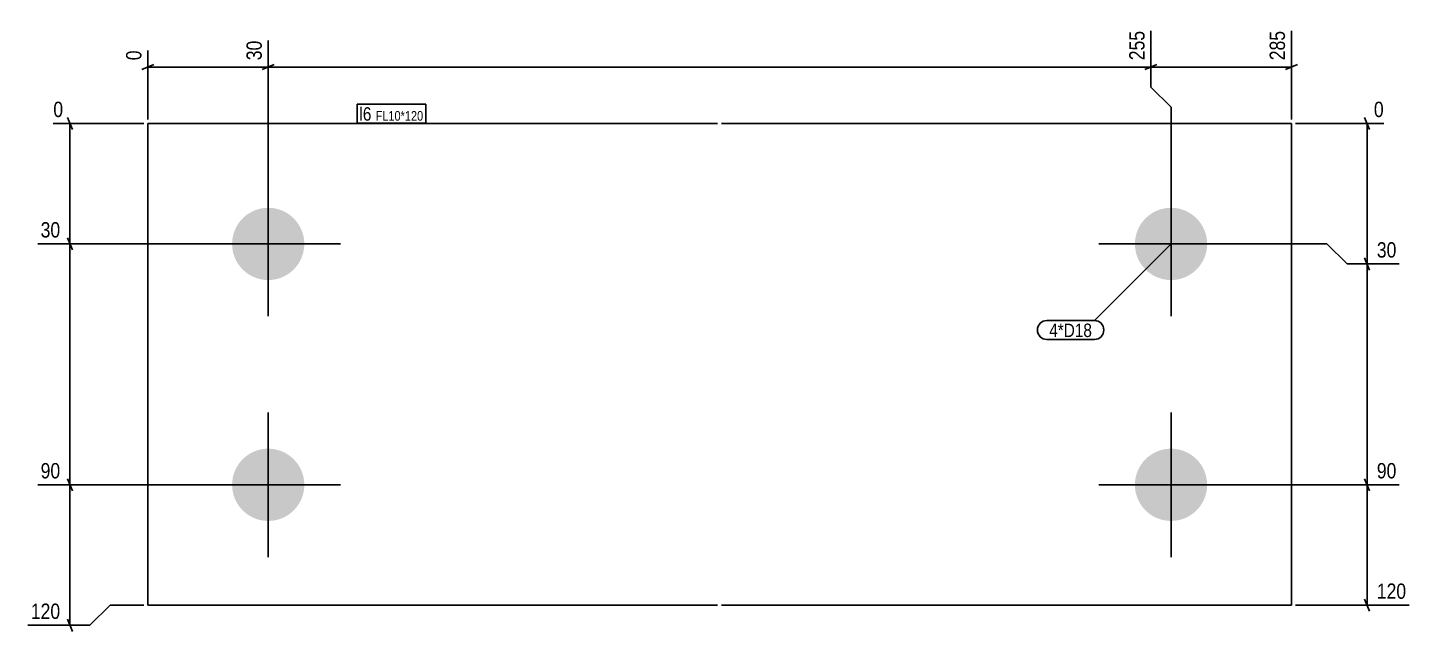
# Model space of a CAD drawing. Header units: millimetres. Extents: x 2 to 11323, y -13 to 202.
# Drawn here: x 2.3 to 346.7, y 2.4 to 152.8 of the extents above; entities that cross this region are included whole.
import ezdxf

# ---------------------------------------------------------------- set-up
doc = ezdxf.new("R2010")
doc.units = ezdxf.units.MM
for name, color, linetype in [('MÅLSÆTNING', 7, 'Continuous'), ('STÅL', 7, 'Continuous'), ('TEKST', 7, 'Continuous')]:
    doc.layers.add(name, color=color, linetype=linetype)
doc.styles.add('Arial Narrow', font='ARIALN.TTF', dxfattribs={"height": 0.2})

msp = doc.modelspace()

# ---------------------------------------------------------------- hatches: boundary and pattern name
at = {"layer": 'STÅL', "linetype": 'Continuous'}
for points in [[(62.28, 89.9, -1), (62.28, 107.9, -1)], [(287.28, 107.9, -1), (287.28, 89.9, -1)], [(62.28, 29.9, -1), (62.28, 47.9, -1)], [(287.28, 47.9, -1), (287.28, 29.9, -1)]]:
    msp.add_hatch(color=96, dxfattribs=at).paths.add_polyline_path(points)

# ---------------------------------------------------------------- linework, layer by layer
at = {"layer": 'MÅLSÆTNING', "color": 7, "linetype": 'Continuous'}
for p, q in [((282.28, 151.97), (282.28, 137.95)), ((282.28, 151.97), (282.28, 137.95)), ((317.28, 129.9), (317.28, 151.97)), ((62.28, 99.9), (62.28, 149.53)), ((62.28, 99.9), (62.28, 149.53)), ((32.28, 129.9), (32.28, 147.09)), ((33.78, 143.55), (30.78, 142.35)), ((32.28, 142.95), (62.28, 142.95)), ((63.78, 143.55), (60.78, 142.35)), ((60.78, 142.35), (63.78, 143.55)), ((62.28, 142.95), (282.28, 142.95)), ((283.78, 143.55), (280.78, 142.35)), ((280.78, 142.35), (283.78, 143.55)), ((282.28, 142.95), (317.28, 142.95)), ((315.78, 142.35), (318.78, 143.55)), ((282.28, 137.95), (287.28, 132.95)), ((282.28, 137.95), (287.28, 132.95)), ((287.28, 132.95), (287.28, 99.9)), ((287.28, 132.95), (287.28, 99.9)), ((31.28, 128.9), (8.73, 128.9)), ((13.47, 127.4), (12.27, 130.4)), ((12.87, 98.9), (12.87, 128.9)), ((318.28, 128.9), (340.28, 128.9)), ((336.74, 127.4), (335.54, 130.4)), ((12.27, 100.4), (13.47, 97.4)), ((13.47, 97.4), (12.27, 100.4)), ((61.28, 98.9), (4.84, 98.9)), ((61.28, 98.9), (4.84, 98.9)), ((326.14, 98.9), (288.28, 98.9)), ((326.14, 98.9), (288.28, 98.9)), ((331.14, 93.9), (326.14, 98.9)), ((331.14, 93.9), (326.14, 98.9)), ((344.17, 93.9), (331.14, 93.9)), ((336.74, 92.4), (335.54, 95.4)), ((336.14, 38.9), (336.14, 93.9)), ((61.28, 38.9), (4.84, 38.9)), ((13.47, 37.4), (12.27, 40.4)), ((12.87, 3.9), (12.87, 38.9)), ((288.28, 38.9), (344.17, 38.9)), ((288.28, 38.9), (344.17, 38.9)), ((335.54, 40.4), (336.74, 37.4)), ((336.74, 37.4), (335.54, 40.4)), ((336.14, 8.9), (336.14, 38.9)), ((335.54, 10.4), (336.74, 7.4)), ((17.87, 3.9), (22.87, 8.9)), ((22.87, 8.9), (31.28, 8.9)), ((318.28, 8.9), (346.61, 8.9)), ((2.4, 3.9), (17.87, 3.9)), ((12.27, 5.4), (13.47, 2.4))]:
    msp.add_line(p, q, dxfattribs=at)
at = {"layer": 'STÅL', "color": 2, "linetype": 'Continuous'}
for p, q in [((32.28, 8.9), (32.28, 128.9)), ((32.28, 128.9), (174.28, 128.9)), ((175.28, 128.9), (317.28, 128.9)), ((317.28, 128.9), (317.28, 8.9)), ((174.28, 8.9), (32.28, 8.9)), ((317.28, 8.9), (175.28, 8.9))]:
    msp.add_line(p, q, dxfattribs=at)
at = {"layer": 'STÅL', "color": 96, "linetype": 'Continuous'}
for p, q in [((62.28, 80.9), (62.28, 116.9)), ((287.28, 80.9), (287.28, 116.9)), ((80.28, 98.9), (44.28, 98.9)), ((269.28, 98.9), (305.28, 98.9)), ((62.28, 20.9), (62.28, 56.9)), ((287.28, 20.9), (287.28, 56.9)), ((80.28, 38.9), (44.28, 38.9)), ((269.28, 38.9), (305.28, 38.9))]:
    msp.add_line(p, q, dxfattribs=at)

# ---------------------------------------------------------------- wipeouts: each hides what was drawn before it
at = {"color": 0}
msp.add_wipeout([(267.59, 75.71), (267.59, 79.21), (256.93, 79.21), (256.93, 75.71)], dxfattribs=at).dxf.layer = 'TEKST'

# ---------------------------------------------------------------- next in the draw order: wipeouts: each hides what was drawn before it
at = {"color": 0, "linetype": 'Continuous'}
for points in [[(281.48, 152.77), (275.88, 152.77), (275.88, 143.85), (281.48, 143.85)], [(316.48, 152.77), (310.88, 152.77), (310.88, 143.85), (316.48, 143.85)], [(61.48, 150.33), (55.88, 150.33), (55.88, 143.85), (61.48, 143.85)], [(31.48, 147.89), (25.88, 147.89), (25.88, 143.85), (31.48, 143.85)], [(11.97, 129.7), (11.97, 135.3), (7.93, 135.3), (7.93, 129.7)], [(344.24, 94.7), (344.24, 100.3), (337.77, 100.3), (337.77, 94.7)], [(11.24, 39.7), (11.24, 45.3), (4.77, 45.3), (4.77, 39.7)], [(344.24, 39.7), (344.24, 45.3), (337.77, 45.3), (337.77, 39.7)], [(346.68, 9.7), (346.68, 15.3), (337.77, 15.3), (337.77, 9.7)], [(11.24, 4.7), (11.24, 10.3), (2.33, 10.3), (2.33, 4.7)]]:
    msp.add_wipeout(points, dxfattribs=at).dxf.layer = 'MÅLSÆTNING'
at = {"color": 0}
for points in [[(88, 129.6), (88, 133.1), (85.02, 133.1), (85.02, 129.6)], [(267.59, 75.71), (267.59, 79.21), (256.93, 79.21), (256.93, 75.71)]]:
    msp.add_wipeout(points, dxfattribs=at).dxf.layer = 'TEKST'

# ---------------------------------------------------------------- next in the draw order: linework, layer by layer
at = {"layer": 'MÅLSÆTNING', "color": 7, "linetype": 'Continuous'}
for p, q in [((336.14, 93.9), (336.14, 128.9)), ((12.87, 38.9), (12.87, 98.9)), ((344.17, 93.9), (331.14, 93.9)), ((335.54, 95.4), (336.74, 92.4)), ((61.28, 38.9), (4.84, 38.9)), ((12.27, 40.4), (13.47, 37.4))]:
    msp.add_line(p, q, dxfattribs=at)
at = {"layer": 'TEKST', "color": 7, "linetype": 'Continuous'}
for p, q in [((287.28, 98.9), (268.19, 79.81)), ((256.33, 79.81), (268.19, 79.81)), ((256.33, 75.11), (268.19, 75.11))]:
    msp.add_line(p, q, dxfattribs=at)
for centre, start, end in [((256.33, 77.46), 90, 270), ((268.19, 77.46), 270, 90)]:
    msp.add_arc(centre, 2.35, start, end, dxfattribs=at)

# ---------------------------------------------------------------- next in the draw order: texts
at = {"layer": 'MÅLSÆTNING', "color": 3, "linetype": 'Continuous', "style": 'Arial Narrow'}
for s, height, p in [('255', 3.818, (280.68, 144.65)), ('285', 3.818, (315.68, 144.65)), ('30', 3.818, (60.68, 144.65)), ('0', 3.82, (30.68, 144.65))]:
    msp.add_text(s, height=height, rotation=90.0002, dxfattribs=at).set_placement(p)
for s, height, p in [('0', 3.82, (8.73, 130.5)), ('30', 3.818, (338.57, 95.5)), ('90', 3.818, (5.57, 40.5)), ('90', 3.818, (338.57, 40.5)), ('120', 3.818, (338.57, 10.5)), ('120', 3.818, (3.13, 5.5))]:
    msp.add_text(s, height=height, dxfattribs=at).set_placement(p)
at = {"layer": 'TEKST', "color": 3, "style": 'Arial Narrow'}
msp.add_text('4*D18', height=3.34, dxfattribs=at).set_placement((256.93, 75.71))

# ---------------------------------------------------------------- next in the draw order: wipeouts: each hides what was drawn before it
at = {"color": 0}
msp.add_wipeout([(88, 129.6), (88, 133.1), (85.02, 133.1), (85.02, 129.6)], dxfattribs=at).dxf.layer = 'TEKST'

# ---------------------------------------------------------------- next in the draw order: linework, layer by layer
at = {"layer": 'TEKST', "color": 7, "linetype": 'Continuous'}
msp.add_line((84.42, 129), (84.42, 133.7), dxfattribs=at)

# ---------------------------------------------------------------- next in the draw order: wipeouts: each hides what was drawn before it
at = {"color": 0, "linetype": 'Continuous'}
for points in [[(341.08, 129.7), (341.08, 135.3), (337.04, 135.3), (337.04, 129.7)], [(11.24, 99.7), (11.24, 105.3), (4.77, 105.3), (4.77, 99.7)]]:
    msp.add_wipeout(points, dxfattribs=at).dxf.layer = 'MÅLSÆTNING'
at = {"color": 0}
msp.add_wipeout([(100.93, 129.6), (100.93, 132.1), (89.05, 132.1), (89.05, 129.6)], dxfattribs=at).dxf.layer = 'TEKST'

# ---------------------------------------------------------------- next in the draw order: texts
at = {"layer": 'MÅLSÆTNING', "color": 3, "linetype": 'Continuous', "style": 'Arial Narrow'}
for s, height, p in [('0', 3.82, (337.84, 130.5)), ('30', 3.818, (5.57, 100.5))]:
    msp.add_text(s, height=height, dxfattribs=at).set_placement(p)

# ---------------------------------------------------------------- next in the draw order: wipeouts: each hides what was drawn before it
at = {"color": 0}
msp.add_wipeout([(100.93, 129.6), (100.93, 132.1), (89.05, 132.1), (89.05, 129.6)], dxfattribs=at).dxf.layer = 'TEKST'

# ---------------------------------------------------------------- next in the draw order: linework, layer by layer
at = {"layer": 'TEKST', "color": 7, "linetype": 'Continuous'}
for p, q in [((84.42, 133.7), (101.53, 133.7)), ((101.53, 129), (101.53, 133.7)), ((84.42, 129), (101.53, 129))]:
    msp.add_line(p, q, dxfattribs=at)

# ---------------------------------------------------------------- next in the draw order: texts
at = {"layer": 'TEKST', "color": 3, "style": 'Arial Narrow'}
for s, height, p in [('l6', 3.34, (85.02, 129.6)), ('FL10*120', 2.386, (89.05, 129.6))]:
    msp.add_text(s, height=height, dxfattribs=at).set_placement(p)

doc.saveas('drawing.dxf')
